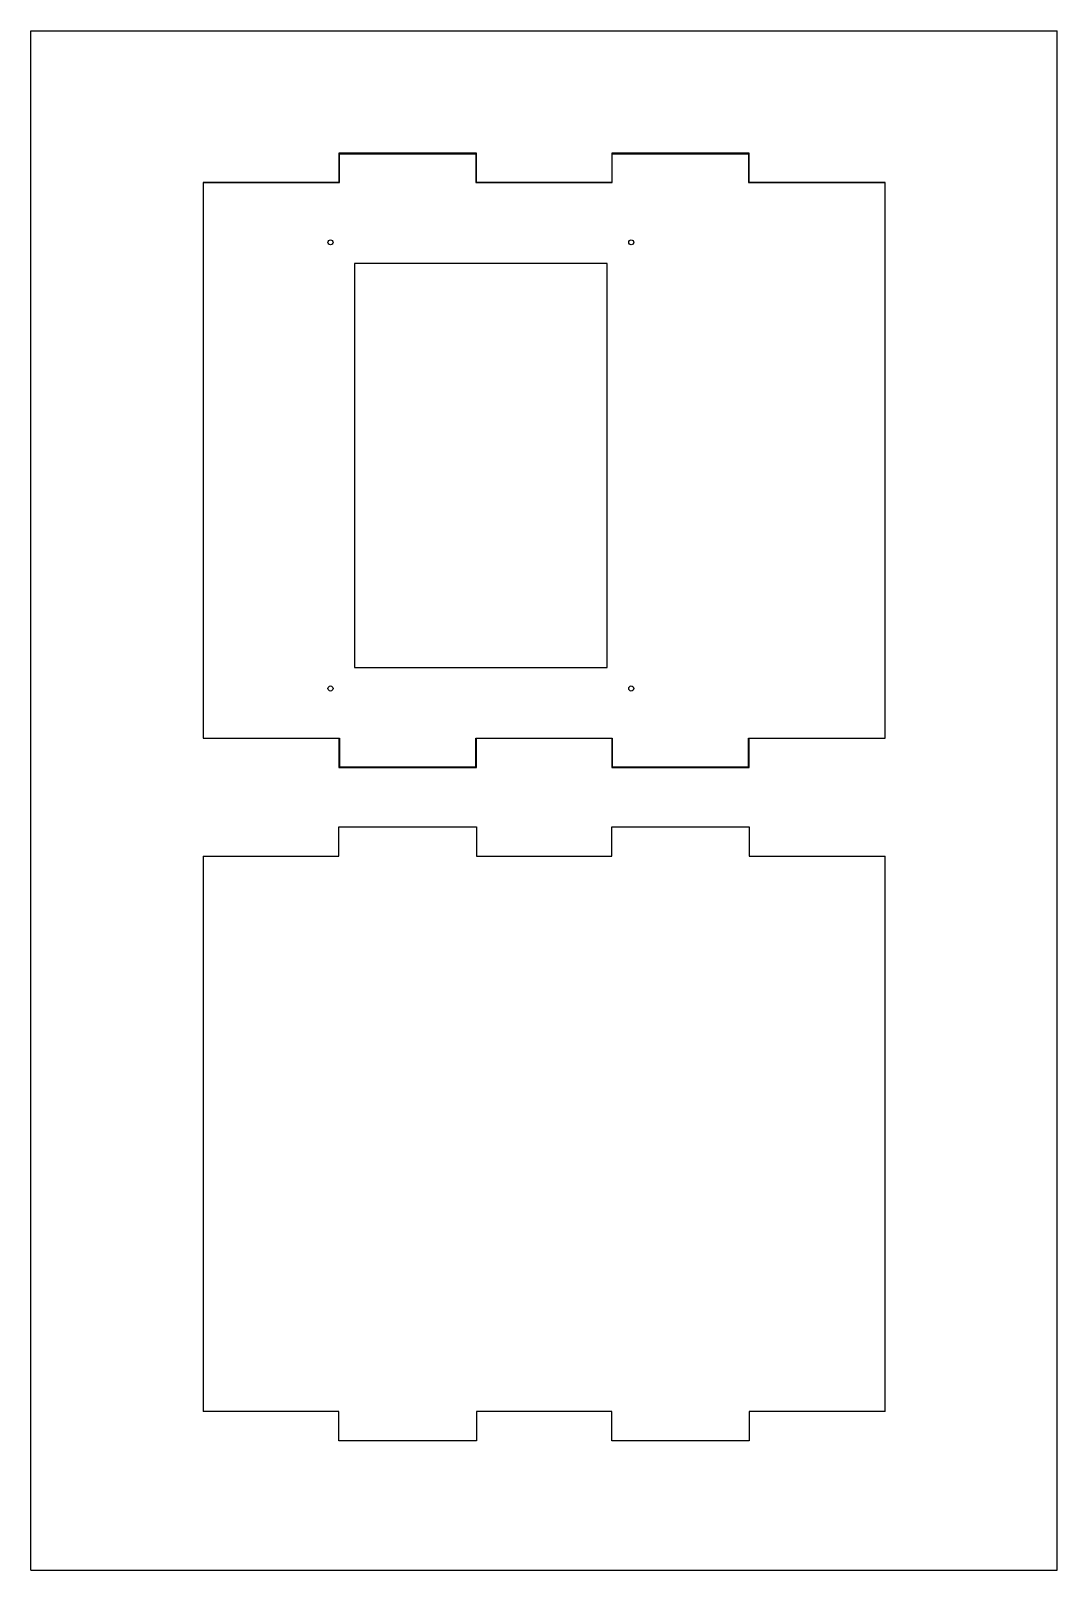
# Model space of a CAD drawing. Header units: inches. Extents: x 0 to 8, y 0 to 12.
import ezdxf

# ---------------------------------------------------------------- set-up
doc = ezdxf.new("R2010")
doc.units = ezdxf.units.IN
doc.header["$MEASUREMENT"] = 0

msp = doc.modelspace()

# ---------------------------------------------------------------- linework, layer by layer
at = {"color": 7, "linetype": 'Continuous'}
for p, q in [((0, 0), (0, 12)), ((0, 12), (8, 12)), ((8, 0), (8, 12)), ((2.402, 11.045), (2.402, 10.817)), ((3.473, 11.045), (2.402, 11.045)), ((2.406, 10.817), (2.406, 11.041)), ((2.406, 11.041), (3.469, 11.041)), ((3.469, 11.041), (3.469, 10.817)), ((3.473, 10.817), (3.473, 11.045)), ((5.599, 11.045), (4.528, 11.045)), ((4.528, 11.045), (4.528, 10.817)), ((4.532, 10.817), (4.532, 11.041)), ((4.532, 11.041), (5.595, 11.041)), ((5.595, 11.041), (5.595, 10.817)), ((5.599, 10.817), (5.599, 11.045)), ((1.343, 10.817), (2.406, 10.817)), ((1.343, 10.817), (1.343, 6.486)), ((2.402, 10.817), (1.343, 10.817)), ((3.469, 10.817), (4.532, 10.817)), ((4.528, 10.817), (3.473, 10.817)), ((5.595, 10.817), (6.658, 10.817)), ((6.658, 10.817), (5.599, 10.817)), ((6.658, 6.486), (6.658, 10.817)), ((4.493, 10.187), (2.524, 10.187)), ((2.524, 10.187), (2.524, 7.037)), ((4.493, 7.037), (4.493, 10.187)), ((2.524, 7.037), (4.493, 7.037)), ((1.343, 6.486), (2.406, 6.486)), ((1.343, 6.486), (2.402, 6.486)), ((2.402, 6.486), (2.402, 6.258)), ((2.406, 6.486), (2.406, 6.262)), ((3.469, 6.486), (4.532, 6.486)), ((3.469, 6.262), (3.469, 6.486)), ((3.473, 6.486), (4.528, 6.486)), ((3.473, 6.258), (3.473, 6.486)), ((4.528, 6.486), (4.528, 6.258)), ((4.532, 6.486), (4.532, 6.262)), ((5.595, 6.486), (6.658, 6.486)), ((5.595, 6.262), (5.595, 6.486)), ((5.599, 6.258), (5.599, 6.486)), ((5.599, 6.486), (6.658, 6.486)), ((2.402, 6.258), (3.473, 6.258)), ((2.406, 6.262), (3.469, 6.262)), ((4.528, 6.258), (5.599, 6.258)), ((4.532, 6.262), (5.595, 6.262)), ((2.402, 5.567), (2.402, 5.795)), ((2.402, 5.795), (3.473, 5.795)), ((3.473, 5.795), (3.473, 5.567)), ((4.528, 5.567), (4.528, 5.795)), ((4.528, 5.795), (5.599, 5.795)), ((5.599, 5.795), (5.599, 5.567)), ((1.343, 5.567), (2.402, 5.567)), ((1.343, 5.567), (1.343, 1.236)), ((3.473, 5.567), (4.528, 5.567)), ((5.599, 5.567), (6.658, 5.567)), ((6.658, 1.236), (6.658, 5.567)), ((2.402, 1.236), (1.343, 1.236)), ((2.402, 1.008), (2.402, 1.236)), ((4.528, 1.236), (3.473, 1.236)), ((3.473, 1.236), (3.473, 1.008)), ((4.528, 1.008), (4.528, 1.236)), ((5.599, 1.236), (5.599, 1.008)), ((6.658, 1.236), (5.599, 1.236)), ((3.473, 1.008), (2.402, 1.008)), ((5.599, 1.008), (4.528, 1.008)), ((0, 0), (8, 0))]:
    msp.add_line(p, q, dxfattribs=at)
for centre in [(2.336, 10.351), (4.68, 10.351), (2.336, 6.873), (4.68, 6.873)]:
    msp.add_circle(centre, 0.0197, dxfattribs=at)

doc.saveas('drawing.dxf')
